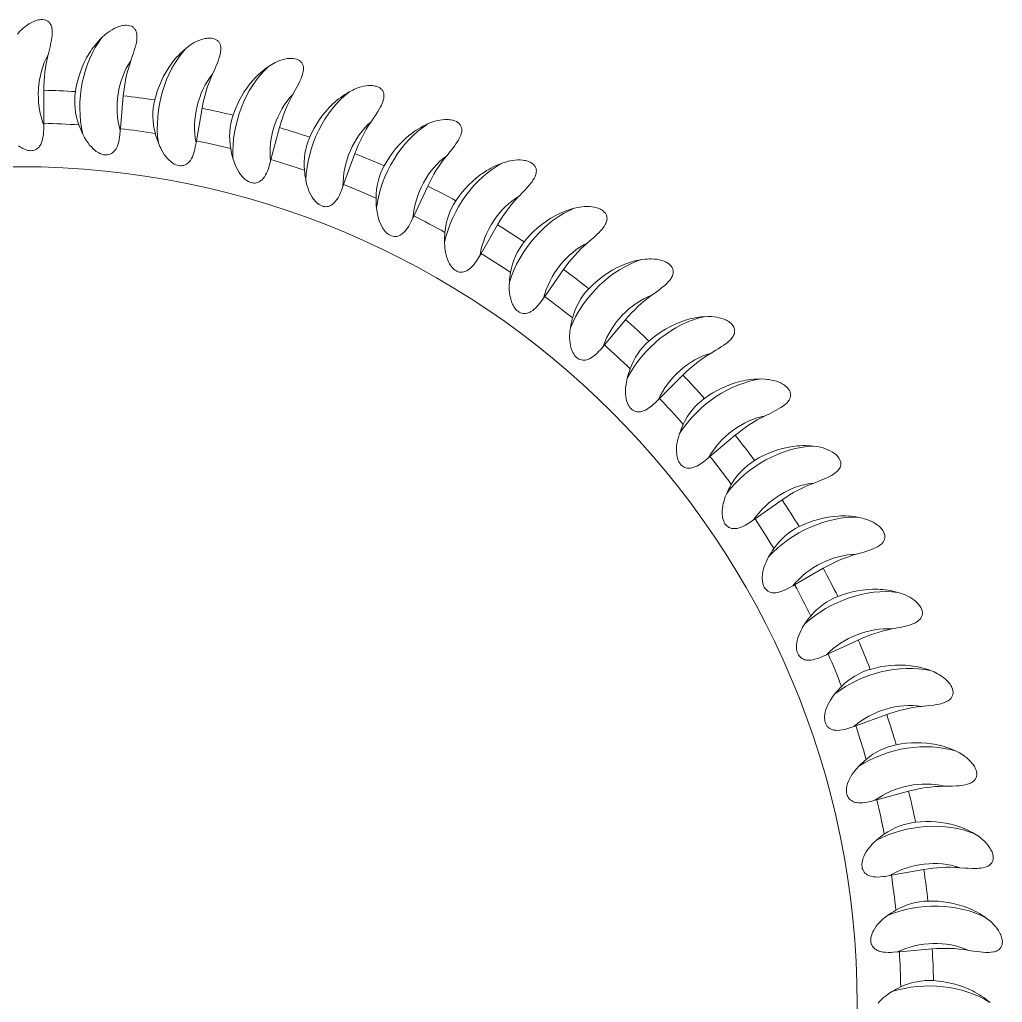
# Model space of a CAD drawing. Extents: x 89 to 607, y -37 to 440.
# Drawn here: x 507.87 to 537.69, y 221.12 to 250.93 of the extents above; entities that cross this region are included whole.
import ezdxf

# ---------------------------------------------------------------- set-up
doc = ezdxf.new("R2010")
doc.units = 0
doc.header["$LTSCALE"] = 7
doc.header["$MEASUREMENT"] = 0
doc.layers.add('8', color=252, linetype='CONTINUOUS', lineweight=15)

msp = doc.modelspace()

# ---------------------------------------------------------------- linework, layer by layer
at = {"layer": '8', "ltscale": 0.025009}
for p, q in [((508.603, 248.787), (508.603, 247.787)), ((511.017, 248.618), (510.93, 247.622)), ((513.407, 248.239), (513.234, 247.254)), ((515.756, 247.653), (515.497, 246.687)), ((518.044, 246.865), (517.702, 245.925)), ((520.254, 245.88), (519.832, 244.973)), ((522.371, 244.706), (521.871, 243.84)), ((524.377, 243.353), (523.803, 242.533)), ((526.257, 241.829), (525.614, 241.063)), ((529.585, 238.321), (528.819, 237.678)), ((531.008, 236.363), (530.188, 235.789)), ((532.254, 234.288), (531.387, 233.788)), ((535.309, 225.151), (534.324, 224.977))]:
    msp.add_line(p, q, dxfattribs=at)
at = {"layer": '8', "ltscale": 0.001468}
for p, q in [((508.603, 247.787), (508.603, 247.728)), ((510.93, 247.622), (510.925, 247.563)), ((513.234, 247.254), (513.224, 247.196)), ((515.497, 246.687), (515.482, 246.63)), ((523.803, 242.533), (523.77, 242.485)), ((525.614, 241.063), (525.577, 241.018)), ((527.291, 239.441), (527.249, 239.399)), ((528.819, 237.678), (528.774, 237.64)), ((531.387, 233.788), (531.337, 233.758)), ((532.407, 231.69), (532.354, 231.665)), ((533.881, 227.268), (533.825, 227.252))]:
    msp.add_line(p, q, dxfattribs=at)
at = {"layer": '8', "ltscale": 0.001467}
for p, q in [((517.702, 245.925), (517.682, 245.87)), ((519.832, 244.973), (519.807, 244.92)), ((521.871, 243.84), (521.842, 243.789)), ((530.188, 235.789), (530.14, 235.755)), ((533.241, 229.511), (533.186, 229.491))]:
    msp.add_line(p, q, dxfattribs=at)
at = {"layer": '8', "ltscale": 0.02501}
for p, q in [((527.998, 240.148), (527.291, 239.441)), ((534.181, 229.853), (533.241, 229.511)), ((535.561, 222.744), (534.565, 222.657))]:
    msp.add_line(p, q, dxfattribs=at)
at = {"layer": '8', "ltscale": 0.025008}
for p, q in [((533.314, 232.113), (532.407, 231.69)), ((534.848, 227.527), (533.881, 227.268))]:
    msp.add_line(p, q, dxfattribs=at)
at = {"layer": '8', "ltscale": 0.001469}
msp.add_line((534.324, 224.977), (534.266, 224.967), dxfattribs=at)
at = {"layer": '8', "ltscale": 0.001466}
msp.add_line((534.565, 222.657), (534.506, 222.652), dxfattribs=at)
at = {"layer": '8'}
for points in [[(507.803, 250.493), (507.882, 250.578), (507.923, 250.619), (507.966, 250.658), (508.025, 250.708), (508.087, 250.754), (508.151, 250.797), (508.219, 250.836), (508.289, 250.87), (508.326, 250.885), (508.363, 250.898), (508.4, 250.909), (508.438, 250.918), (508.476, 250.924), (508.515, 250.928), (508.566, 250.928), (508.616, 250.922), (508.663, 250.91), (508.686, 250.901), (508.707, 250.89), (508.727, 250.878), (508.746, 250.864), (508.763, 250.849), (508.779, 250.832), (508.805, 250.796), (508.825, 250.757), (508.837, 250.728), (508.846, 250.697), (508.853, 250.664), (508.858, 250.63), (508.862, 250.563), (508.861, 250.496), (508.857, 250.444), (508.851, 250.392), (508.838, 250.31), (508.822, 250.228), (508.795, 250.107), (508.775, 250.027), (508.735, 249.866)], [(510.369, 250.387), (510.455, 250.465), (510.499, 250.502), (510.545, 250.537), (510.609, 250.582), (510.674, 250.623), (510.742, 250.66), (510.813, 250.693), (510.886, 250.72), (510.924, 250.732), (510.962, 250.741), (511, 250.749), (511.038, 250.755), (511.077, 250.758), (511.116, 250.758), (511.167, 250.754), (511.216, 250.744), (511.262, 250.727), (511.284, 250.716), (511.304, 250.704), (511.323, 250.69), (511.34, 250.674), (511.356, 250.658), (511.37, 250.64), (511.393, 250.602), (511.41, 250.561), (511.419, 250.531), (511.425, 250.5), (511.43, 250.466), (511.432, 250.431), (511.43, 250.364), (511.423, 250.298), (511.414, 250.246), (511.404, 250.195), (511.384, 250.114), (511.361, 250.035), (511.323, 249.916), (511.297, 249.838), (511.243, 249.681)], [(512.916, 250.057), (513.008, 250.128), (513.056, 250.161), (513.105, 250.192), (513.172, 250.231), (513.241, 250.266), (513.311, 250.297), (513.385, 250.323), (513.46, 250.345), (513.498, 250.353), (513.537, 250.359), (513.576, 250.363), (513.615, 250.366), (513.654, 250.365), (513.692, 250.362), (513.743, 250.354), (513.791, 250.339), (513.835, 250.319), (513.856, 250.306), (513.875, 250.292), (513.893, 250.276), (513.909, 250.259), (513.923, 250.241), (513.935, 250.222), (513.955, 250.183), (513.969, 250.14), (513.975, 250.109), (513.978, 250.078), (513.98, 250.044), (513.979, 250.009), (513.971, 249.943), (513.958, 249.877), (513.945, 249.826), (513.93, 249.776), (513.903, 249.698), (513.873, 249.62), (513.825, 249.505), (513.792, 249.43), (513.725, 249.278)], [(515.425, 249.507), (515.522, 249.569), (515.573, 249.598), (515.624, 249.625), (515.694, 249.658), (515.766, 249.687), (515.839, 249.712), (515.915, 249.732), (515.992, 249.746), (516.03, 249.751), (516.069, 249.754), (516.109, 249.755), (516.147, 249.753), (516.186, 249.75), (516.224, 249.743), (516.274, 249.73), (516.321, 249.712), (516.363, 249.687), (516.383, 249.673), (516.4, 249.657), (516.417, 249.64), (516.431, 249.622), (516.444, 249.603), (516.454, 249.583), (516.47, 249.542), (516.48, 249.498), (516.484, 249.467), (516.484, 249.435), (516.483, 249.401), (516.479, 249.367), (516.466, 249.301), (516.447, 249.237), (516.429, 249.187), (516.41, 249.139), (516.376, 249.063), (516.34, 248.988), (516.282, 248.878), (516.243, 248.806), (516.162, 248.661)], [(517.876, 248.741), (517.978, 248.794), (518.031, 248.818), (518.085, 248.841), (518.157, 248.867), (518.231, 248.89), (518.306, 248.908), (518.383, 248.921), (518.461, 248.929), (518.5, 248.931), (518.539, 248.93), (518.578, 248.928), (518.617, 248.923), (518.655, 248.916), (518.693, 248.906), (518.741, 248.889), (518.786, 248.866), (518.826, 248.838), (518.844, 248.822), (518.861, 248.805), (518.875, 248.787), (518.888, 248.767), (518.899, 248.747), (518.908, 248.726), (518.92, 248.684), (518.926, 248.64), (518.927, 248.608), (518.925, 248.577), (518.92, 248.543), (518.913, 248.509), (518.895, 248.445), (518.87, 248.382), (518.849, 248.334), (518.825, 248.288), (518.785, 248.215), (518.742, 248.144), (518.675, 248.039), (518.629, 247.97), (518.537, 247.833)], [(520.25, 247.764), (520.357, 247.808), (520.412, 247.827), (520.467, 247.845), (520.542, 247.865), (520.618, 247.881), (520.694, 247.893), (520.772, 247.899), (520.85, 247.9), (520.889, 247.898), (520.928, 247.894), (520.967, 247.888), (521.005, 247.88), (521.043, 247.87), (521.079, 247.857), (521.125, 247.836), (521.168, 247.809), (521.206, 247.778), (521.223, 247.76), (521.237, 247.742), (521.25, 247.722), (521.261, 247.702), (521.27, 247.681), (521.278, 247.659), (521.286, 247.616), (521.288, 247.571), (521.286, 247.54), (521.282, 247.509), (521.274, 247.475), (521.264, 247.442), (521.24, 247.38), (521.21, 247.32), (521.184, 247.274), (521.157, 247.229), (521.111, 247.161), (521.062, 247.094), (520.986, 246.995), (520.934, 246.93), (520.83, 246.802)], [(508.603, 247.728), (508.602, 247.599), (508.6, 247.534), (508.593, 247.443), (508.58, 247.354), (508.567, 247.292), (508.549, 247.231), (508.526, 247.172), (508.511, 247.142), (508.494, 247.113), (508.477, 247.089), (508.459, 247.065), (508.43, 247.036), (508.397, 247.01), (508.362, 246.988), (508.323, 246.972), (508.284, 246.961), (508.242, 246.955), (508.2, 246.954), (508.158, 246.957), (508.116, 246.964), (508.066, 246.978), (508.016, 246.997), (507.968, 247.019), (507.933, 247.038), (507.899, 247.059), (507.834, 247.106)], [(510.925, 247.563), (510.913, 247.434), (510.905, 247.369), (510.89, 247.28), (510.869, 247.192), (510.851, 247.131), (510.828, 247.072), (510.799, 247.015), (510.782, 246.987), (510.763, 246.96), (510.744, 246.937), (510.723, 246.915), (510.692, 246.888), (510.657, 246.865), (510.62, 246.847), (510.581, 246.834), (510.54, 246.826), (510.498, 246.824), (510.456, 246.826), (510.414, 246.833), (510.373, 246.844), (510.324, 246.862), (510.277, 246.885), (510.231, 246.912), (510.198, 246.934), (510.166, 246.958), (510.104, 247.01), (510.047, 247.067), (509.996, 247.126), (509.947, 247.188), (509.903, 247.253), (509.871, 247.303), (509.841, 247.354), (509.786, 247.46)], [(513.224, 247.196), (513.2, 247.069), (513.186, 247.005), (513.164, 246.917), (513.136, 246.831), (513.112, 246.772), (513.084, 246.715), (513.051, 246.661), (513.031, 246.635), (513.01, 246.609), (512.989, 246.588), (512.966, 246.568), (512.932, 246.544), (512.896, 246.524), (512.857, 246.509), (512.817, 246.5), (512.776, 246.496), (512.734, 246.497), (512.692, 246.503), (512.651, 246.514), (512.611, 246.528), (512.564, 246.55), (512.519, 246.577), (512.475, 246.608), (512.444, 246.633), (512.414, 246.66), (512.358, 246.717), (512.306, 246.779), (512.26, 246.842), (512.217, 246.908), (512.178, 246.976), (512.151, 247.029), (512.126, 247.082), (512.08, 247.192)], [(515.482, 246.63), (515.447, 246.505), (515.428, 246.443), (515.398, 246.358), (515.362, 246.274), (515.333, 246.218), (515.3, 246.163), (515.263, 246.112), (515.241, 246.088), (515.217, 246.064), (515.194, 246.045), (515.17, 246.027), (515.135, 246.006), (515.097, 245.989), (515.057, 245.978), (515.016, 245.972), (514.974, 245.972), (514.933, 245.976), (514.892, 245.986), (514.852, 246), (514.813, 246.018), (514.768, 246.045), (514.725, 246.075), (514.685, 246.109), (514.656, 246.137), (514.629, 246.166), (514.577, 246.228), (514.531, 246.294), (514.49, 246.361), (514.454, 246.431), (514.421, 246.502), (514.398, 246.557), (514.378, 246.613), (514.342, 246.726)], [(522.531, 246.583), (522.642, 246.618), (522.698, 246.632), (522.754, 246.645), (522.83, 246.659), (522.907, 246.668), (522.984, 246.673), (523.062, 246.673), (523.14, 246.667), (523.179, 246.661), (523.218, 246.654), (523.256, 246.645), (523.293, 246.634), (523.329, 246.62), (523.365, 246.604), (523.409, 246.579), (523.449, 246.549), (523.484, 246.514), (523.499, 246.495), (523.512, 246.475), (523.524, 246.455), (523.533, 246.433), (523.54, 246.412), (523.545, 246.39), (523.55, 246.345), (523.548, 246.301), (523.543, 246.27), (523.536, 246.239), (523.526, 246.206), (523.513, 246.174), (523.483, 246.115), (523.448, 246.057), (523.419, 246.014), (523.387, 245.972), (523.335, 245.907), (523.281, 245.845), (523.197, 245.753), (523.139, 245.694), (523.025, 245.575)], [(517.682, 245.87), (517.637, 245.748), (517.612, 245.688), (517.574, 245.605), (517.532, 245.526), (517.498, 245.472), (517.46, 245.42), (517.418, 245.373), (517.394, 245.35), (517.369, 245.329), (517.344, 245.312), (517.319, 245.296), (517.282, 245.278), (517.242, 245.265), (517.202, 245.257), (517.16, 245.255), (517.119, 245.258), (517.078, 245.266), (517.038, 245.279), (516.999, 245.297), (516.962, 245.318), (516.92, 245.348), (516.88, 245.383), (516.843, 245.42), (516.816, 245.45), (516.791, 245.482), (516.746, 245.548), (516.705, 245.618), (516.671, 245.688), (516.64, 245.76), (516.614, 245.834), (516.596, 245.891), (516.58, 245.948), (516.555, 246.065)], [(519.807, 244.92), (519.751, 244.803), (519.721, 244.745), (519.677, 244.666), (519.627, 244.591), (519.589, 244.54), (519.547, 244.492), (519.501, 244.448), (519.475, 244.428), (519.448, 244.409), (519.422, 244.394), (519.396, 244.38), (519.357, 244.366), (519.316, 244.356), (519.275, 244.352), (519.234, 244.353), (519.193, 244.36), (519.153, 244.372), (519.114, 244.388), (519.077, 244.409), (519.042, 244.434), (519.003, 244.467), (518.966, 244.505), (518.932, 244.546), (518.908, 244.578), (518.886, 244.611), (518.847, 244.681), (518.812, 244.755), (518.784, 244.827), (518.76, 244.902), (518.74, 244.978), (518.727, 245.036), (518.717, 245.095), (518.701, 245.213)], [(524.7, 245.208), (524.813, 245.233), (524.87, 245.243), (524.928, 245.25), (525.005, 245.257), (525.082, 245.26), (525.159, 245.258), (525.237, 245.251), (525.314, 245.239), (525.353, 245.23), (525.39, 245.219), (525.427, 245.207), (525.464, 245.192), (525.499, 245.176), (525.532, 245.157), (525.574, 245.128), (525.612, 245.094), (525.644, 245.057), (525.657, 245.036), (525.668, 245.015), (525.678, 244.994), (525.685, 244.972), (525.69, 244.95), (525.694, 244.927), (525.695, 244.883), (525.689, 244.839), (525.681, 244.808), (525.671, 244.778), (525.658, 244.746), (525.643, 244.716), (525.608, 244.659), (525.568, 244.604), (525.535, 244.564), (525.5, 244.525), (525.442, 244.465), (525.383, 244.408), (525.291, 244.324), (525.229, 244.269), (525.104, 244.161)], [(521.842, 243.789), (521.776, 243.677), (521.741, 243.622), (521.69, 243.548), (521.634, 243.476), (521.591, 243.429), (521.545, 243.385), (521.496, 243.346), (521.468, 243.328), (521.44, 243.311), (521.413, 243.298), (521.385, 243.287), (521.345, 243.276), (521.304, 243.27), (521.262, 243.269), (521.221, 243.274), (521.181, 243.284), (521.142, 243.3), (521.105, 243.32), (521.07, 243.344), (521.037, 243.371), (521.001, 243.408), (520.967, 243.449), (520.937, 243.492), (520.916, 243.526), (520.897, 243.562), (520.864, 243.635), (520.836, 243.711), (520.814, 243.786), (520.797, 243.862), (520.784, 243.94), (520.776, 243.999), (520.771, 244.058), (520.766, 244.177)], [(526.741, 243.65), (526.856, 243.665), (526.914, 243.669), (526.972, 243.672), (527.049, 243.672), (527.126, 243.668), (527.203, 243.66), (527.28, 243.646), (527.356, 243.626), (527.393, 243.614), (527.43, 243.6), (527.465, 243.585), (527.5, 243.567), (527.534, 243.548), (527.566, 243.526), (527.605, 243.493), (527.639, 243.456), (527.668, 243.416), (527.679, 243.395), (527.689, 243.373), (527.696, 243.351), (527.702, 243.328), (527.705, 243.306), (527.706, 243.283), (527.703, 243.239), (527.694, 243.195), (527.684, 243.166), (527.671, 243.137), (527.655, 243.106), (527.637, 243.077), (527.597, 243.023), (527.553, 242.972), (527.516, 242.935), (527.478, 242.899), (527.416, 242.845), (527.351, 242.792), (527.253, 242.717), (527.186, 242.668), (527.052, 242.571)], [(523.77, 242.485), (523.695, 242.379), (523.655, 242.328), (523.597, 242.258), (523.536, 242.192), (523.489, 242.148), (523.44, 242.109), (523.387, 242.074), (523.358, 242.058), (523.328, 242.044), (523.3, 242.033), (523.271, 242.025), (523.23, 242.017), (523.189, 242.015), (523.147, 242.018), (523.107, 242.026), (523.068, 242.04), (523.03, 242.059), (522.995, 242.082), (522.962, 242.109), (522.932, 242.139), (522.899, 242.179), (522.869, 242.222), (522.843, 242.268), (522.825, 242.304), (522.809, 242.341), (522.782, 242.417), (522.761, 242.495), (522.746, 242.571), (522.735, 242.649), (522.729, 242.728), (522.727, 242.787), (522.726, 242.846), (522.732, 242.965)], [(528.639, 241.919), (528.754, 241.924), (528.812, 241.924), (528.87, 241.921), (528.947, 241.915), (529.024, 241.904), (529.1, 241.889), (529.175, 241.868), (529.249, 241.842), (529.285, 241.827), (529.32, 241.81), (529.354, 241.791), (529.388, 241.771), (529.419, 241.748), (529.449, 241.724), (529.485, 241.688), (529.517, 241.648), (529.541, 241.606), (529.551, 241.584), (529.558, 241.561), (529.564, 241.538), (529.567, 241.515), (529.569, 241.492), (529.568, 241.47), (529.561, 241.426), (529.548, 241.384), (529.535, 241.355), (529.52, 241.327), (529.502, 241.298), (529.481, 241.27), (529.437, 241.22), (529.388, 241.174), (529.349, 241.14), (529.308, 241.107), (529.24, 241.058), (529.172, 241.012), (529.067, 240.946), (528.996, 240.902), (528.854, 240.817)], [(525.577, 241.018), (525.493, 240.919), (525.449, 240.871), (525.385, 240.807), (525.318, 240.746), (525.268, 240.707), (525.215, 240.672), (525.159, 240.641), (525.129, 240.628), (525.098, 240.617), (525.069, 240.609), (525.04, 240.603), (524.998, 240.599), (524.957, 240.6), (524.916, 240.606), (524.876, 240.618), (524.839, 240.636), (524.803, 240.657), (524.77, 240.684), (524.74, 240.713), (524.712, 240.746), (524.683, 240.789), (524.657, 240.835), (524.635, 240.883), (524.62, 240.92), (524.608, 240.958), (524.587, 241.036), (524.573, 241.115), (524.565, 241.193), (524.561, 241.272), (524.561, 241.35), (524.564, 241.409), (524.569, 241.469), (524.585, 241.587)], [(527.249, 239.399), (527.157, 239.308), (527.109, 239.264), (527.04, 239.205), (526.968, 239.151), (526.915, 239.116), (526.859, 239.085), (526.801, 239.06), (526.769, 239.05), (526.737, 239.041), (526.708, 239.036), (526.678, 239.032), (526.637, 239.032), (526.595, 239.037), (526.555, 239.047), (526.517, 239.062), (526.48, 239.082), (526.447, 239.107), (526.416, 239.136), (526.389, 239.168), (526.364, 239.203), (526.339, 239.248), (526.317, 239.296), (526.299, 239.346), (526.288, 239.385), (526.279, 239.424), (526.265, 239.503), (526.258, 239.583), (526.256, 239.662), (526.259, 239.74), (526.266, 239.818), (526.274, 239.877), (526.284, 239.936), (526.31, 240.052)], [(530.378, 240.03), (530.493, 240.025), (530.551, 240.019), (530.609, 240.012), (530.685, 239.998), (530.76, 239.981), (530.834, 239.959), (530.908, 239.932), (530.979, 239.9), (531.014, 239.882), (531.047, 239.862), (531.08, 239.84), (531.111, 239.817), (531.141, 239.792), (531.168, 239.764), (531.201, 239.726), (531.229, 239.683), (531.25, 239.639), (531.257, 239.616), (531.263, 239.593), (531.266, 239.57), (531.268, 239.547), (531.267, 239.524), (531.265, 239.501), (531.254, 239.458), (531.237, 239.417), (531.222, 239.389), (531.205, 239.363), (531.184, 239.336), (531.161, 239.31), (531.112, 239.264), (531.06, 239.222), (531.017, 239.191), (530.974, 239.163), (530.903, 239.12), (530.83, 239.08), (530.719, 239.023), (530.645, 238.986), (530.497, 238.913)], [(528.774, 237.64), (528.674, 237.558), (528.623, 237.518), (528.549, 237.465), (528.472, 237.417), (528.416, 237.388), (528.358, 237.362), (528.298, 237.342), (528.266, 237.334), (528.233, 237.329), (528.203, 237.326), (528.173, 237.325), (528.132, 237.328), (528.091, 237.336), (528.052, 237.35), (528.015, 237.368), (527.981, 237.392), (527.949, 237.42), (527.921, 237.451), (527.897, 237.486), (527.876, 237.522), (527.854, 237.57), (527.836, 237.619), (527.823, 237.671), (527.815, 237.71), (527.809, 237.749), (527.803, 237.83), (527.803, 237.91), (527.808, 237.988), (527.818, 238.066), (527.832, 238.144), (527.845, 238.202), (527.86, 238.259), (527.896, 238.372)], [(531.946, 237.996), (532.061, 237.981), (532.118, 237.97), (532.174, 237.958), (532.249, 237.938), (532.323, 237.914), (532.395, 237.886), (532.465, 237.853), (532.534, 237.814), (532.566, 237.793), (532.598, 237.77), (532.629, 237.746), (532.658, 237.72), (532.685, 237.692), (532.71, 237.663), (532.74, 237.621), (532.764, 237.577), (532.78, 237.531), (532.786, 237.507), (532.79, 237.484), (532.791, 237.46), (532.79, 237.437), (532.788, 237.414), (532.783, 237.392), (532.769, 237.35), (532.749, 237.311), (532.731, 237.284), (532.711, 237.26), (532.688, 237.234), (532.663, 237.211), (532.611, 237.169), (532.555, 237.132), (532.51, 237.105), (532.464, 237.08), (532.389, 237.044), (532.313, 237.01), (532.198, 236.963), (532.121, 236.933), (531.967, 236.873)], [(530.14, 235.755), (530.033, 235.682), (529.979, 235.646), (529.901, 235.601), (529.82, 235.56), (529.761, 235.535), (529.701, 235.514), (529.639, 235.5), (529.607, 235.495), (529.574, 235.492), (529.544, 235.492), (529.514, 235.494), (529.473, 235.5), (529.433, 235.512), (529.395, 235.529), (529.36, 235.551), (529.328, 235.577), (529.299, 235.607), (529.274, 235.641), (529.253, 235.678), (529.235, 235.716), (529.217, 235.765), (529.204, 235.816), (529.195, 235.868), (529.191, 235.908), (529.188, 235.948), (529.189, 236.029), (529.196, 236.109), (529.208, 236.187), (529.224, 236.263), (529.245, 236.339), (529.263, 236.396), (529.283, 236.451), (529.329, 236.561)], [(533.331, 235.833), (533.444, 235.808), (533.5, 235.793), (533.555, 235.775), (533.628, 235.749), (533.699, 235.719), (533.768, 235.685), (533.836, 235.645), (533.9, 235.601), (533.931, 235.577), (533.961, 235.552), (533.989, 235.525), (534.016, 235.496), (534.041, 235.466), (534.063, 235.435), (534.089, 235.391), (534.109, 235.344), (534.122, 235.297), (534.125, 235.273), (534.127, 235.249), (534.126, 235.226), (534.123, 235.203), (534.119, 235.18), (534.112, 235.159), (534.094, 235.118), (534.071, 235.081), (534.051, 235.056), (534.029, 235.033), (534.004, 235.01), (533.977, 234.989), (533.921, 234.952), (533.862, 234.919), (533.815, 234.897), (533.767, 234.876), (533.689, 234.846), (533.611, 234.819), (533.492, 234.782), (533.413, 234.759), (533.254, 234.713)], [(531.337, 233.758), (531.224, 233.694), (531.166, 233.664), (531.084, 233.625), (531, 233.592), (530.94, 233.572), (530.878, 233.557), (530.816, 233.547), (530.782, 233.545), (530.749, 233.546), (530.72, 233.548), (530.69, 233.552), (530.65, 233.563), (530.611, 233.578), (530.575, 233.598), (530.542, 233.623), (530.512, 233.652), (530.486, 233.685), (530.464, 233.72), (530.446, 233.759), (530.431, 233.799), (530.418, 233.849), (530.409, 233.901), (530.405, 233.954), (530.404, 233.994), (530.405, 234.034), (530.413, 234.114), (530.427, 234.193), (530.445, 234.269), (530.468, 234.344), (530.496, 234.418), (530.519, 234.473), (530.544, 234.527), (530.599, 234.632)], [(534.522, 233.558), (534.632, 233.523), (534.686, 233.503), (534.74, 233.481), (534.81, 233.448), (534.879, 233.412), (534.945, 233.372), (535.008, 233.327), (535.069, 233.277), (535.098, 233.251), (535.125, 233.223), (535.151, 233.193), (535.175, 233.163), (535.197, 233.131), (535.217, 233.097), (535.238, 233.051), (535.254, 233.003), (535.263, 232.955), (535.264, 232.931), (535.264, 232.907), (535.261, 232.884), (535.256, 232.861), (535.25, 232.839), (535.242, 232.818), (535.22, 232.779), (535.193, 232.744), (535.171, 232.721), (535.148, 232.7), (535.12, 232.679), (535.092, 232.66), (535.033, 232.628), (534.972, 232.601), (534.922, 232.583), (534.873, 232.566), (534.793, 232.544), (534.713, 232.524), (534.591, 232.497), (534.51, 232.481), (534.348, 232.449)], [(532.354, 231.665), (532.236, 231.611), (532.176, 231.586), (532.092, 231.554), (532.005, 231.528), (531.943, 231.514), (531.88, 231.504), (531.817, 231.5), (531.784, 231.501), (531.751, 231.504), (531.721, 231.509), (531.692, 231.516), (531.653, 231.53), (531.616, 231.548), (531.582, 231.571), (531.551, 231.599), (531.524, 231.631), (531.501, 231.666), (531.482, 231.703), (531.467, 231.743), (531.456, 231.784), (531.447, 231.835), (531.443, 231.888), (531.443, 231.941), (531.446, 231.981), (531.451, 232.02), (531.465, 232.1), (531.486, 232.178), (531.511, 232.252), (531.541, 232.324), (531.574, 232.396), (531.602, 232.448), (531.631, 232.499), (531.695, 232.6)], [(535.51, 231.188), (535.617, 231.144), (535.669, 231.119), (535.721, 231.092), (535.788, 231.053), (535.853, 231.011), (535.915, 230.965), (535.975, 230.915), (536.031, 230.86), (536.057, 230.831), (536.082, 230.801), (536.105, 230.77), (536.126, 230.737), (536.145, 230.703), (536.162, 230.668), (536.18, 230.62), (536.191, 230.571), (536.196, 230.523), (536.195, 230.498), (536.192, 230.475), (536.188, 230.452), (536.181, 230.429), (536.173, 230.408), (536.162, 230.388), (536.138, 230.351), (536.108, 230.318), (536.084, 230.297), (536.059, 230.279), (536.03, 230.26), (535.999, 230.244), (535.938, 230.217), (535.875, 230.195), (535.824, 230.181), (535.773, 230.169), (535.692, 230.154), (535.61, 230.141), (535.487, 230.125), (535.404, 230.115), (535.24, 230.098)], [(533.186, 229.491), (533.064, 229.447), (533.002, 229.428), (532.914, 229.404), (532.826, 229.385), (532.763, 229.376), (532.699, 229.372), (532.636, 229.374), (532.603, 229.377), (532.571, 229.383), (532.542, 229.391), (532.513, 229.4), (532.475, 229.417), (532.44, 229.439), (532.408, 229.465), (532.379, 229.495), (532.355, 229.529), (532.335, 229.566), (532.32, 229.605), (532.308, 229.646), (532.301, 229.688), (532.297, 229.74), (532.297, 229.792), (532.302, 229.845), (532.308, 229.884), (532.316, 229.924), (532.338, 230.001), (532.365, 230.077), (532.397, 230.149), (532.433, 230.219), (532.472, 230.287), (532.504, 230.336), (532.538, 230.385), (532.611, 230.479)], [(536.288, 228.741), (536.391, 228.687), (536.441, 228.658), (536.489, 228.627), (536.553, 228.582), (536.614, 228.535), (536.672, 228.484), (536.727, 228.428), (536.778, 228.369), (536.802, 228.338), (536.824, 228.305), (536.844, 228.272), (536.862, 228.238), (536.879, 228.202), (536.892, 228.166), (536.906, 228.117), (536.913, 228.067), (536.913, 228.018), (536.91, 227.994), (536.905, 227.97), (536.899, 227.948), (536.89, 227.927), (536.88, 227.906), (536.868, 227.887), (536.84, 227.852), (536.808, 227.822), (536.782, 227.803), (536.755, 227.787), (536.725, 227.771), (536.693, 227.757), (536.63, 227.736), (536.565, 227.72), (536.513, 227.71), (536.461, 227.703), (536.379, 227.694), (536.296, 227.688), (536.172, 227.683), (536.089, 227.681), (535.924, 227.679)], [(533.825, 227.252), (533.699, 227.22), (533.636, 227.206), (533.547, 227.189), (533.457, 227.178), (533.393, 227.175), (533.33, 227.176), (533.267, 227.184), (533.234, 227.19), (533.203, 227.199), (533.174, 227.209), (533.147, 227.221), (533.111, 227.241), (533.077, 227.266), (533.047, 227.294), (533.022, 227.327), (533.001, 227.363), (532.984, 227.401), (532.972, 227.442), (532.964, 227.483), (532.96, 227.526), (532.961, 227.578), (532.966, 227.63), (532.975, 227.682), (532.985, 227.721), (532.996, 227.759), (533.024, 227.835), (533.058, 227.908), (533.096, 227.977), (533.138, 228.043), (533.183, 228.107), (533.22, 228.154), (533.258, 228.2), (533.338, 228.287)], [(534.266, 224.967), (534.138, 224.945), (534.074, 224.937), (533.984, 224.928), (533.893, 224.925), (533.83, 224.927), (533.766, 224.934), (533.704, 224.947), (533.672, 224.956), (533.641, 224.968), (533.614, 224.98), (533.588, 224.994), (533.554, 225.018), (533.523, 225.045), (533.495, 225.077), (533.473, 225.111), (533.455, 225.149), (533.441, 225.188), (533.433, 225.23), (533.429, 225.272), (533.429, 225.314), (533.434, 225.366), (533.443, 225.418), (533.457, 225.469), (533.47, 225.507), (533.485, 225.544), (533.519, 225.617), (533.56, 225.687), (533.603, 225.752), (533.651, 225.814), (533.702, 225.874), (533.742, 225.918), (533.784, 225.96), (533.871, 226.04)], [(536.85, 226.235), (536.947, 226.172), (536.994, 226.139), (537.04, 226.104), (537.1, 226.054), (537.156, 226.001), (537.21, 225.945), (537.26, 225.885), (537.305, 225.822), (537.326, 225.789), (537.345, 225.754), (537.363, 225.719), (537.378, 225.684), (537.391, 225.647), (537.401, 225.61), (537.411, 225.56), (537.413, 225.509), (537.409, 225.46), (537.404, 225.437), (537.398, 225.414), (537.389, 225.392), (537.379, 225.371), (537.367, 225.352), (537.353, 225.333), (537.322, 225.301), (537.287, 225.274), (537.26, 225.258), (537.232, 225.244), (537.2, 225.231), (537.168, 225.22), (537.103, 225.204), (537.036, 225.194), (536.984, 225.189), (536.932, 225.186), (536.849, 225.184), (536.766, 225.186), (536.642, 225.192), (536.559, 225.197), (536.394, 225.208)], [(534.506, 222.652), (534.377, 222.641), (534.312, 222.638), (534.222, 222.638), (534.131, 222.642), (534.068, 222.65), (534.006, 222.663), (533.945, 222.681), (533.914, 222.693), (533.884, 222.707), (533.858, 222.722), (533.833, 222.738), (533.801, 222.764), (533.773, 222.795), (533.748, 222.828), (533.729, 222.865), (533.714, 222.903), (533.704, 222.944), (533.699, 222.986), (533.699, 223.028), (533.703, 223.071), (533.712, 223.122), (533.726, 223.173), (533.745, 223.222), (533.761, 223.259), (533.779, 223.295), (533.819, 223.364), (533.866, 223.43), (533.915, 223.491), (533.967, 223.55), (534.023, 223.605), (534.067, 223.645), (534.112, 223.683), (534.207, 223.755)], [(537.191, 223.689), (537.282, 223.619), (537.327, 223.581), (537.369, 223.542), (537.424, 223.488), (537.476, 223.43), (537.524, 223.37), (537.569, 223.306), (537.609, 223.238), (537.627, 223.203), (537.643, 223.168), (537.657, 223.131), (537.669, 223.094), (537.679, 223.057), (537.686, 223.019), (537.691, 222.968), (537.689, 222.918), (537.681, 222.869), (537.674, 222.846), (537.665, 222.824), (537.655, 222.803), (537.643, 222.783), (537.629, 222.765), (537.614, 222.748), (537.58, 222.718), (537.543, 222.694), (537.515, 222.68), (537.485, 222.669), (537.453, 222.659), (537.419, 222.651), (537.353, 222.641), (537.286, 222.636), (537.234, 222.636), (537.181, 222.637), (537.099, 222.643), (537.016, 222.652), (536.893, 222.668), (536.811, 222.681), (536.648, 222.707)], [(533.922, 221.094), (533.974, 221.156), (534.028, 221.212), (534.085, 221.266), (534.146, 221.316), (534.193, 221.352), (534.241, 221.386), (534.342, 221.45)]]:
    msp.add_lwpolyline(points, dxfattribs=at)
msp.add_circle((507.872, 221.056), 25.412, dxfattribs=at)
for centre, radius, start, end in [((512.138, 248.578), 2.53, 134.3455, 148.4814), ((512.654, 248.288), 3.123, 148.9062, 171.5804), ((514.52, 248.101), 2.53, 129.3455, 143.4814), ((513.061, 248.79), 4.458, 166.0235, 180.0269), ((515.458, 248.232), 4.458, 161.0235, 175.0269), ((515.009, 247.768), 3.123, 143.9062, 166.5804), ((516.852, 247.419), 2.53, 124.3455, 138.4814), ((517.798, 247.467), 4.458, 156.0234, 170.0269), ((517.31, 247.044), 3.123, 138.9062, 161.5804), ((507.872, 221.056), 27.741, 86.5015, 88.4893), ((511.556, 248.444), 2.014, 171.4068, 200.5698), ((519.115, 246.536), 2.53, 119.3455, 133.4814), ((507.872, 221.056), 27.741, 81.5015, 83.4893), ((513.929, 248.019), 2.014, 166.4068, 195.5745), ((520.062, 246.501), 4.458, 151.0234, 165.0269), ((507.872, 221.056), 27.741, 76.5015, 78.4893), ((519.539, 246.122), 3.123, 133.9062, 156.5804), ((516.256, 247.389), 2.014, 161.4083, 190.5772), ((522.233, 245.342), 4.458, 146.0234, 160.0269), ((507.872, 221.056), 26.741, 86.145, 88.4328), ((512.586, 248.802), 3.105, 200.0795, 205.6256), ((507.872, 221.056), 26.741, 81.145, 83.4328), ((507.872, 221.056), 27.741, 71.5015, 73.4893), ((521.293, 245.459), 2.53, 114.3455, 128.4814), ((514.986, 248.286), 3.105, 195.0795, 200.6256), ((507.872, 221.056), 26.741, 76.145, 78.4328), ((518.519, 246.558), 2.014, 156.4067, 185.5747), ((521.68, 245.01), 3.123, 128.9062, 151.5804), ((517.332, 247.562), 3.105, 190.0795, 195.6256), ((507.872, 221.056), 26.741, 71.145, 73.4328), ((507.872, 221.056), 27.741, 66.5015, 68.4893), ((524.295, 243.998), 4.458, 141.0234, 155.0269), ((519.606, 246.637), 3.105, 185.0795, 190.6256), ((520.701, 245.533), 2.014, 151.4067, 180.5747), ((523.714, 243.716), 3.121, 123.8904, 146.5722), ((523.369, 244.196), 2.53, 109.3455, 123.4814), ((507.872, 221.056), 26.741, 66.145, 68.4328), ((507.872, 221.056), 27.741, 61.5015, 63.4893), ((521.791, 245.517), 3.105, 180.0795, 185.6256), ((522.785, 244.322), 2.014, 146.4067, 175.5747), ((526.232, 242.479), 4.458, 136.0234, 150.0269), ((525.327, 242.757), 2.53, 104.3455, 118.4814), ((507.872, 221.056), 26.741, 61.145, 63.4328), ((525.629, 242.248), 3.123, 118.9062, 141.5804), ((507.872, 221.056), 27.741, 56.5015, 58.4893), ((523.87, 244.211), 3.105, 175.0795, 180.6256), ((524.756, 242.933), 2.014, 141.4067, 170.5747), ((528.03, 240.798), 4.458, 131.0235, 145.0269), ((507.872, 221.056), 26.741, 56.145, 58.4328), ((527.152, 241.153), 2.53, 99.3455, 113.4814), ((507.872, 221.056), 27.741, 51.5015, 53.4893), ((527.409, 240.62), 3.123, 113.9062, 136.5804), ((525.827, 242.728), 3.105, 170.0795, 175.6256), ((526.599, 241.378), 2.014, 136.4067, 165.5747), ((507.872, 221.056), 26.741, 51.145, 53.4328), ((529.674, 238.966), 4.458, 126.0235, 140.0269), ((527.648, 241.081), 3.105, 165.0795, 170.6256), ((528.83, 239.397), 2.53, 94.3455, 108.4814), ((507.872, 221.056), 27.741, 46.5015, 48.4893), ((529.04, 238.843), 3.123, 108.9062, 131.5804), ((507.872, 221.056), 26.741, 46.145, 48.4328), ((528.299, 239.669), 2.014, 131.4067, 160.5747), ((531.152, 236.997), 4.458, 121.0235, 135.0269), ((529.318, 239.281), 3.105, 160.0795, 165.6256), ((507.872, 221.056), 27.741, 41.5015, 43.4893), ((530.509, 236.93), 3.123, 103.9062, 126.5804), ((530.349, 237.5), 2.53, 89.3455, 103.4814), ((507.872, 221.056), 26.741, 41.145, 43.4328), ((529.843, 237.818), 2.014, 126.4067, 155.5747), ((532.452, 234.908), 4.458, 116.0235, 130.0269), ((530.825, 237.342), 3.105, 155.0795, 160.6256), ((507.872, 221.056), 27.741, 36.5015, 38.4893), ((531.807, 234.897), 3.123, 98.9062, 121.5804), ((531.697, 235.479), 2.53, 84.3455, 98.4814), ((507.872, 221.056), 26.741, 36.145, 38.4328), ((531.221, 235.839), 2.014, 121.4067, 150.5747), ((532.157, 235.28), 3.105, 150.0795, 155.6256), ((533.566, 232.713), 4.458, 111.0235, 125.0269), ((507.872, 221.056), 27.741, 31.5015, 33.4893), ((532.922, 232.758), 3.123, 93.9062, 116.5804), ((532.863, 233.347), 2.53, 79.3455, 93.4814), ((507.872, 221.056), 26.741, 31.145, 33.4328), ((532.42, 233.748), 2.014, 116.4067, 145.5747), ((533.304, 233.109), 3.105, 145.0795, 150.6256), ((534.484, 230.429), 4.458, 106.0234, 120.0269), ((507.872, 221.056), 27.741, 26.5015, 28.4893), ((507.872, 221.056), 26.741, 26.145, 28.4328), ((533.847, 230.53), 3.123, 88.9062, 111.5804), ((533.839, 231.122), 2.53, 74.3455, 88.4814), ((533.433, 231.56), 2.014, 111.4067, 140.5747), ((534.258, 230.847), 3.105, 140.0795, 145.6256), ((535.2, 228.074), 4.458, 101.0234, 115.0269), ((507.872, 221.056), 27.741, 21.5015, 23.4893), ((507.872, 221.056), 26.741, 21.145, 23.4328), ((534.251, 229.292), 2.014, 106.4067, 135.5747), ((534.574, 228.23), 3.123, 83.9062, 106.5804), ((534.618, 228.821), 2.53, 69.3455, 83.4814), ((535.011, 228.51), 3.105, 135.0795, 140.6256), ((535.708, 225.665), 4.458, 96.0235, 110.0269), ((507.872, 221.056), 27.741, 16.5015, 18.4893), ((507.872, 221.056), 26.741, 16.145, 18.4328), ((534.869, 226.962), 2.014, 101.4067, 130.5747), ((535.097, 225.876), 3.123, 78.9062, 101.5804), ((535.193, 226.46), 2.53, 64.3455, 78.4814), ((535.557, 226.116), 3.105, 130.0795, 135.6256), ((536.003, 223.222), 4.458, 91.0235, 105.0269), ((507.872, 221.056), 27.741, 11.5015, 13.4893), ((507.872, 221.056), 26.741, 11.145, 13.4328), ((535.281, 224.586), 2.014, 96.4069, 125.5746), ((535.414, 223.485), 3.123, 73.9062, 96.5804), ((535.56, 224.058), 2.53, 59.3455, 73.4814), ((535.893, 223.684), 3.105, 125.0795, 130.6256), ((536.085, 220.762), 4.458, 86.0235, 100.0269), ((507.872, 221.056), 27.741, 6.5015, 8.4893), ((507.872, 221.056), 26.741, 6.145, 8.4328), ((535.484, 222.184), 2.014, 91.4081, 120.5768), ((535.521, 221.075), 3.123, 68.9062, 91.5804), ((535.716, 221.634), 2.53, 54.3455, 68.4814), ((536.015, 221.232), 3.105, 120.0795, 125.6256), ((535.952, 218.304), 4.458, 81.0235, 95.0269), ((507.872, 221.056), 26.741, 1.145, 3.4328), ((507.872, 221.056), 27.741, 1.5015, 3.4893), ((535.924, 218.778), 3.105, 115.0795, 120.6256), ((535.477, 219.773), 2.014, 86.4068, 115.5698), ((535.417, 218.665), 3.123, 63.9062, 86.5804), ((535.661, 219.205), 2.53, 49.3455, 63.4814)]:
    msp.add_arc(centre, radius, start, end, dxfattribs=at)
for centre, major_axis, start_param, end_param in [((511.651, 248.431), (0.24, 2.74), 0.839293, 1.994153), ((514.022, 247.997), (0.478, 2.708), 0.839293, 1.994153), ((509.816, 248.656), (0, 1.95), 0.901229, 2.066508), ((512.214, 248.381), (0.17, 1.943), 0.901229, 2.066508), ((516.347, 247.359), (0.712, 2.656), 0.839293, 1.994153), ((514.579, 247.899), (0.339, 1.92), 0.901229, 2.066508), ((518.607, 246.52), (0.941, 2.584), 0.839293, 1.994153), ((516.893, 247.212), (0.505, 1.884), 0.901229, 2.066508), ((519.139, 246.326), (0.667, 1.832), 0.901229, 2.066508), ((520.786, 245.487), (1.162, 2.492), 0.839293, 1.994153), ((521.298, 245.248), (0.824, 1.767), 0.901229, 2.066508), ((522.866, 244.269), (1.375, 2.382), 0.839293, 1.994153), ((523.356, 243.986), (0.975, 1.689), 0.901229, 2.066508), ((524.832, 242.874), (1.577, 2.253), 0.839293, 1.994153), ((525.295, 242.549), (1.118, 1.597), 0.901229, 2.066508), ((526.669, 241.312), (1.768, 2.107), 0.839293, 1.994153), ((527.102, 240.949), (1.253, 1.494), 0.901229, 2.066508), ((528.363, 239.597), (1.945, 1.945), 0.839293, 1.994153), ((528.763, 239.197), (1.379, 1.379), 0.901229, 2.066508), ((529.901, 237.741), (2.107, 1.768), 0.839293, 1.994153), ((530.264, 237.307), (1.494, 1.253), 0.901229, 2.066508), ((531.271, 235.757), (2.253, 1.577), 0.839293, 1.994153), ((531.596, 235.294), (1.597, 1.118), 0.901229, 2.066508), ((532.463, 233.662), (2.382, 1.375), 0.839293, 1.994153), ((532.746, 233.172), (1.689, 0.975), 0.901229, 2.066508), ((533.469, 231.47), (2.492, 1.162), 0.839293, 1.994153), ((533.708, 230.958), (1.767, 0.824), 0.901229, 2.066508), ((534.279, 229.2), (2.584, 0.941), 0.839293, 1.994153), ((534.472, 228.668), (1.832, 0.667), 0.901229, 2.066508), ((534.888, 226.867), (2.656, 0.712), 0.839293, 1.994153), ((535.035, 226.321), (1.884, 0.505), 0.901229, 2.066508), ((535.292, 224.491), (2.708, 0.478), 0.839293, 1.994153), ((535.39, 223.934), (1.92, 0.339), 0.901229, 2.066508), ((535.487, 222.088), (2.74, 0.24), 0.839293, 1.994153), ((535.536, 221.524), (1.943, 0.17), 0.901229, 2.066508), ((535.472, 219.677), (2.75, 0), 0.839293, 1.994153)]:
    msp.add_ellipse(centre, major_axis=major_axis, ratio=0.707107, start_param=start_param, end_param=end_param, dxfattribs=at)

doc.saveas('drawing.dxf')
